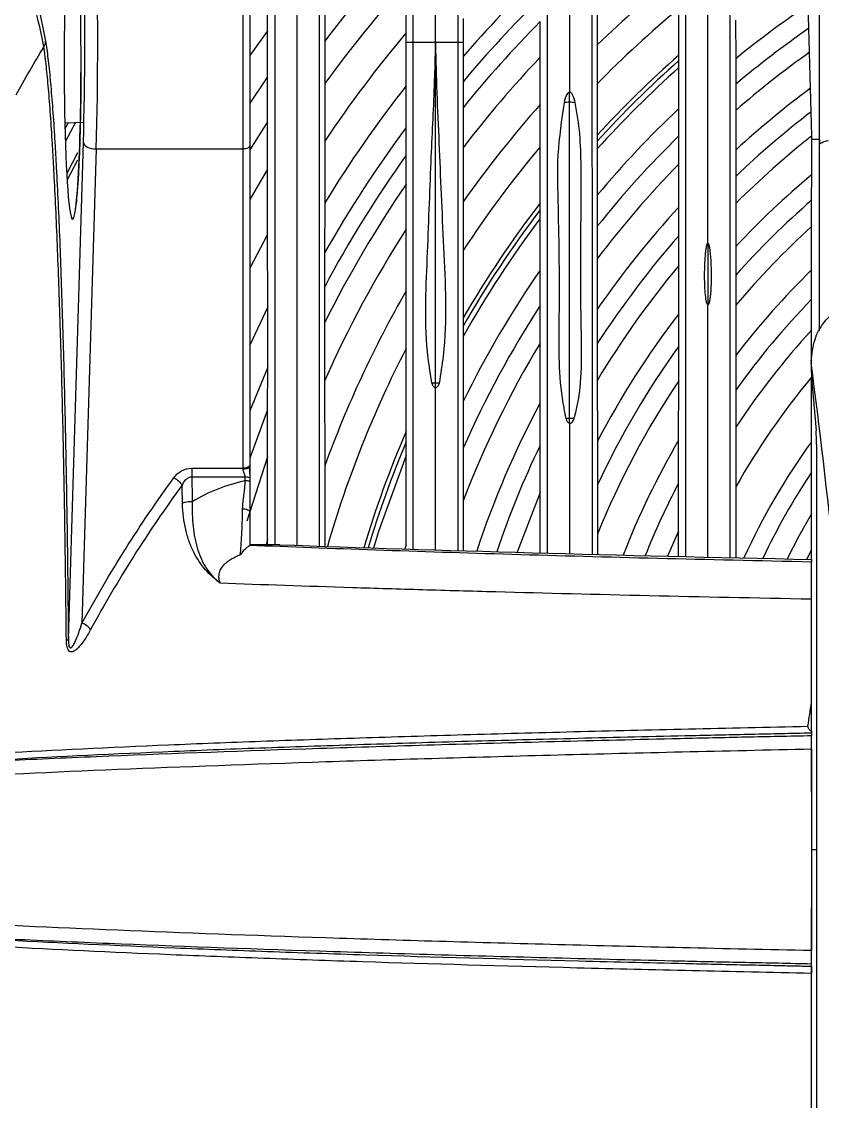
# Model space of a CAD drawing. Extents: x 9.3 to 87.2, y 1.1 to 68.8.
# Drawn here: x 77.683 to 79.536, y 26.507 to 29.003 of the extents above; entities that cross this region are included whole.
import ezdxf

# ---------------------------------------------------------------- set-up
doc = ezdxf.new("R2010")
doc.units = 0
doc.header["$MEASUREMENT"] = 0
doc.layers.add('OBJECT', color=7, linetype='CONTINUOUS')

msp = doc.modelspace()

# ---------------------------------------------------------------- linework, layer by layer
at = {"layer": 'OBJECT'}
for p, q in [((78.1959, 28.7088), (78.1959, 29.4588)), ((78.2109, 29.4438), (78.2109, 28.7163)), ((79.5292, 28.7233), (79.5292, 29.2182)), ((78.2523, 28.9822), (78.2523, 29.0838)), ((78.573, 28.9776), (78.573, 29.0937)), ((78.3844, 29.052), (78.3844, 28.9581)), ((79.0151, 29.0514), (79.0151, 28.9495)), ((79.2035, 28.9256), (79.2036, 29.0334)), ((79.5045, 28.9878), (79.5029, 29.0419)), ((78.7044, 29.0105), (78.7044, 28.9558)), ((79.3351, 29.0067), (79.3352, 28.9176)), ((78.2523, 28.9822), (78.2109, 28.9247)), ((78.2522, 28.8756), (78.2523, 28.9822)), ((78.8828, 28.9209), (78.8827, 29.0033)), ((79.5061, 28.9324), (79.5045, 28.9878)), ((78.3844, 28.9581), (78.3845, 28.8598)), ((78.573, 28.9558), (78.573, 28.9776)), ((78.573, 28.9558), (78.5889, 28.9558)), ((78.573, 28.8549), (78.573, 28.9558)), ((78.5889, 28.9558), (78.6409, 28.9558)), ((78.6409, 28.9558), (78.6929, 28.9558)), ((78.6409, 28.9556), (78.6409, 28.9556)), ((78.6409, 28.1678), (78.6409, 28.9556)), ((78.6929, 28.9558), (78.7044, 28.9558)), ((78.7044, 28.9558), (78.7044, 28.9223)), ((79.0151, 28.9495), (79.015, 28.8597)), ((79.5083, 28.8496), (79.5061, 28.9324)), ((78.7044, 28.9223), (78.7045, 28.8641)), ((78.8828, 28.8114), (78.8828, 28.9209)), ((79.2035, 28.9131), (79.2035, 28.9256)), ((79.2035, 28.897), (79.2035, 28.9131)), ((79.3352, 28.9176), (79.3352, 28.8585)), ((79.2035, 28.8022), (79.2035, 28.897)), ((78.2522, 28.8756), (78.2109, 28.8146)), ((78.2523, 28.7719), (78.2522, 28.8756)), ((78.3845, 28.8598), (78.3845, 28.7272)), ((78.7045, 28.8641), (78.7045, 28.8043)), ((79.015, 28.8597), (79.015, 28.7406)), ((79.3352, 28.8585), (79.3352, 28.7977)), ((78.5729, 28.7584), (78.573, 28.8549)), ((78.9509, 28.8168), (78.9509, 28.8407)), ((79.5097, 28.7949), (79.5083, 28.8496)), ((78.8829, 28.714), (78.8828, 28.8114)), ((78.9509, 28.086), (78.9509, 28.8168)), ((78.7045, 28.8043), (78.7045, 28.7117)), ((79.2035, 28.7389), (79.2035, 28.8022)), ((79.3352, 28.7977), (79.3353, 28.7063)), ((79.5111, 28.7392), (79.5097, 28.7949)), ((77.7833, 28.7695), (77.8258, 28.7706)), ((77.7837, 28.7558), (77.7914, 28.7697)), ((77.8083, 28.7701), (77.7845, 28.7267)), ((78.2523, 28.7719), (78.2109, 28.707)), ((78.2523, 28.662), (78.2523, 28.7719)), ((78.5729, 28.6943), (78.5729, 28.7584)), ((79.015, 28.7406), (79.015, 28.7266)), ((79.2035, 28.6736), (79.2035, 28.7389)), ((79.5113, 28.7316), (79.5111, 28.7392)), ((77.7914, 27.576), (77.8261, 28.7238)), ((77.8561, 28.7088), (77.8229, 27.6129)), ((77.8561, 28.7088), (78.1959, 28.7088)), ((78.1959, 27.9708), (78.1959, 28.7088)), ((78.2109, 28.7163), (78.2109, 27.9783)), ((78.3845, 28.7272), (78.3844, 28.584)), ((78.7045, 28.7117), (78.7045, 28.5869)), ((78.8829, 28.5835), (78.8829, 28.714)), ((79.015, 28.7088), (79.0149, 28.6022)), ((79.015, 28.7266), (79.015, 28.7088)), ((79.511, 28.6495), (79.5113, 28.7316)), ((79.5113, 28.7316), (79.5288, 28.7316)), ((77.8128, 28.6997), (77.7876, 28.6519)), ((77.8122, 28.6833), (77.7884, 28.6377)), ((78.5729, 28.6278), (78.5729, 28.6943)), ((79.3353, 28.7063), (79.3353, 28.6454)), ((78.2523, 28.662), (78.2109, 28.5923)), ((78.2524, 28.5113), (78.2523, 28.662)), ((79.2035, 28.5745), (79.2035, 28.6736)), ((79.3353, 28.6454), (79.3353, 28.5829)), ((79.5109, 28.5905), (79.511, 28.6495)), ((78.5729, 28.5238), (78.5729, 28.6278)), ((78.3844, 28.584), (78.3843, 28.4687)), ((78.7045, 28.5869), (78.7046, 28.4739)), ((78.8829, 28.5681), (78.8829, 28.5835)), ((79.0149, 28.6022), (79.015, 28.5302)), ((79.3353, 28.5829), (79.3353, 28.4833)), ((79.5108, 28.5294), (79.5109, 28.5905)), ((78.883, 28.5483), (78.8829, 28.5681)), ((79.2035, 28.508), (79.2035, 28.5745)), ((78.883, 28.429), (78.883, 28.5483)), ((78.2524, 28.5113), (78.2109, 28.4336)), ((78.2525, 28.3441), (78.2524, 28.5113)), ((78.5728, 28.3809), (78.5729, 28.5238)), ((79.015, 28.5302), (79.015, 28.4549)), ((79.2035, 28.4391), (79.2035, 28.508)), ((79.5107, 28.4291), (79.5108, 28.5294)), ((79.2709, 28.4909), (79.2709, 28.3489)), ((79.3353, 28.4833), (79.3353, 28.417)), ((78.3843, 28.4687), (78.3843, 28.3903)), ((78.7046, 28.4739), (78.7046, 28.3181)), ((79.015, 28.4549), (79.015, 28.3387)), ((79.2034, 28.3279), (79.2035, 28.4391)), ((78.883, 28.3471), (78.883, 28.429)), ((79.3353, 28.417), (79.3353, 28.3477)), ((79.5107, 28.3613), (79.5107, 28.4291)), ((78.3843, 28.3903), (78.3843, 28.3074)), ((78.5728, 28.2477), (78.5728, 28.3809)), ((79.5106, 28.2902), (79.5107, 28.3613)), ((78.2525, 28.3441), (78.2109, 28.2551)), ((78.2525, 28.2043), (78.2525, 28.3441)), ((78.8829, 28.2601), (78.883, 28.3471)), ((79.015, 28.3387), (79.0151, 28.2589)), ((79.3353, 28.3477), (79.3354, 28.2318)), ((78.3843, 28.3074), (78.3843, 28.1733)), ((78.7046, 28.3181), (78.7046, 28.2993)), ((79.2034, 28.2527), (79.2034, 28.3279)), ((78.7046, 28.2993), (78.7047, 28.2751)), ((79.5106, 28.2162), (79.5106, 28.2902)), ((78.7047, 28.2751), (78.7048, 28.1251)), ((78.8828, 28.1219), (78.8829, 28.2601)), ((79.0151, 28.2589), (79.0151, 28.1745)), ((78.5726, 28.0557), (78.5728, 28.2477)), ((79.2033, 28.1728), (79.2034, 28.2527)), ((79.3354, 28.2318), (79.3355, 28.1516)), ((79.5099, 28.2182), (79.5099, 28.2142)), ((78.2525, 28.2043), (78.2109, 28.1032)), ((78.2524, 28.1055), (78.2525, 28.2043)), ((78.3843, 28.1733), (78.3845, 27.976)), ((78.6409, 28.1565), (78.6409, 28.1678)), ((79.0151, 28.1745), (79.0153, 28.033)), ((79.2032, 28.0353), (79.2033, 28.1728)), ((79.5105, 28.0322), (79.5106, 28.1811)), ((79.5107, 28.1801), (79.5211, 28.0577)), ((79.3355, 28.1516), (79.3356, 28.0656)), ((78.7048, 28.1251), (78.7049, 28.017)), ((78.8827, 28.0235), (78.8828, 28.1219)), ((78.2524, 28.1055), (78.2109, 27.9938)), ((78.2523, 27.9968), (78.2524, 28.1055)), ((78.9509, 28.0744), (78.9509, 28.086)), ((79.3356, 28.0656), (79.3358, 27.9281)), ((78.5726, 28.0316), (78.5726, 28.0557)), ((79.0153, 28.033), (79.0154, 27.9322)), ((79.2031, 27.9365), (79.2032, 28.0353)), ((78.5725, 28.0002), (78.5726, 28.0316)), ((78.7049, 28.017), (78.705, 27.8954)), ((78.8827, 27.915), (78.8827, 28.0235)), ((79.5105, 27.9616), (79.5105, 28.0322)), ((79.5222, 28.0262), (79.5222, 26.1531)), ((78.2523, 27.9968), (78.2045, 27.8481)), ((78.2523, 27.8068), (78.2523, 27.9968)), ((78.5725, 27.7935), (78.5725, 28.0002)), ((78.0768, 27.9708), (78.1959, 27.9708)), ((78.1959, 27.9686), (78.1959, 27.9708)), ((78.2109, 27.9783), (78.2109, 27.9748)), ((78.2109, 27.9748), (78.2109, 27.9748)), ((78.2109, 27.9588), (78.2109, 27.9588)), ((78.3845, 27.976), (78.3844, 27.7904)), ((79.5106, 27.8655), (79.5105, 27.9616)), ((78.2006, 27.9502), (78.0768, 27.9502)), ((79.2031, 27.8255), (79.2031, 27.9365)), ((78.8827, 27.915), (78.8293, 27.7764)), ((78.8826, 27.7752), (78.8827, 27.915)), ((79.0154, 27.9322), (79.0154, 27.8181)), ((79.3358, 27.9281), (79.3358, 27.7639)), ((78.705, 27.8954), (78.705, 27.78)), ((79.5107, 27.7822), (79.5106, 27.8655)), ((79.0154, 27.8181), (79.0154, 27.7717)), ((79.2031, 27.8255), (79.1778, 27.7674)), ((79.2031, 27.7669), (79.2031, 27.8255)), ((78.2806, 27.7938), (78.2109, 27.7938)), ((78.2523, 27.8068), (78.2487, 27.7938)), ((78.2523, 27.7938), (78.2523, 27.8068)), ((78.5725, 27.7935), (78.5696, 27.7841)), ((79.5107, 27.7822), (79.4992, 27.7602)), ((79.5107, 27.76), (79.5107, 27.7822)), ((79.5109, 27.76), (79.5109, 27.7539)), ((79.5108, 27.6622), (79.5107, 27.7569)), ((79.5108, 27.5505), (79.5108, 27.6622)), ((79.5109, 27.4622), (79.5108, 27.5505)), ((79.5109, 27.3629), (79.5109, 27.4293)), ((79.5109, 27.3584), (79.5109, 27.3521)), ((79.511, 27.0888), (79.5109, 27.3546)), ((79.5109, 27.3218), (79.5109, 26.8557)), ((79.5109, 26.823), (79.511, 27.0888)), ((79.5222, 27.0888), (79.511, 27.0888)), ((79.5108, 26.627), (79.5109, 26.823)), ((79.5109, 26.8196), (79.5109, 26.8254)), ((79.5108, 26.5154), (79.5108, 26.627)), ((79.5107, 26.4201), (79.5108, 26.5154))]:
    msp.add_line(p, q, dxfattribs=at)
at = {"layer": 'OBJECT', "flags": 128}
for points in [[(77.7347, 28.9452), (77.7347, 28.9453), (77.7347, 28.9453)], [(77.7347, 28.9452), (77.7347, 28.9452), (77.7347, 28.9452)], [(77.8261, 28.7238), (77.8269, 28.7209), (77.8288, 28.7182), (77.8316, 28.7156), (77.8354, 28.7134), (77.8398, 28.7115), (77.8449, 28.7101), (77.8504, 28.7092), (77.8561, 28.7088)], [(78.2109, 28.7163), (78.2106, 28.7148), (78.2097, 28.7134), (78.2084, 28.7121), (78.2065, 28.711), (78.2042, 28.71), (78.2016, 28.7093), (78.1988, 28.7089), (78.1959, 28.7088)], [(79.529, 28.2883), (79.529, 28.3732), (79.5289, 28.5567), (79.5288, 28.7316), (79.5288, 28.7316), (79.5288, 28.7316)], [(78.5725, 28.0002), (78.5091, 27.8245), (78.4973, 27.7864)], [(78.2109, 27.9783), (78.2106, 27.9768), (78.2097, 27.9754), (78.2084, 27.9741), (78.2065, 27.973), (78.2042, 27.9721), (78.2016, 27.9714), (78.1988, 27.9709), (78.1959, 27.9708)], [(78.2109, 27.9748), (78.2106, 27.9736), (78.2097, 27.9724), (78.2084, 27.9713), (78.2065, 27.9704), (78.2042, 27.9696), (78.2016, 27.9691), (78.1988, 27.9687), (78.1959, 27.9686)], [(78.1946, 27.8772), (78.1977, 27.8771), (78.2007, 27.8768), (78.2035, 27.876), (78.206, 27.875), (78.2081, 27.8738), (78.2096, 27.8723), (78.2106, 27.8707), (78.2109, 27.869)], [(79.5106, 27.8655), (79.4814, 27.814), (79.4543, 27.7614), (79.4541, 27.7612)]]:
    msp.add_lwpolyline(points, dxfattribs=at)
at = {"layer": 'OBJECT'}
for centre, radius, start, end in [((80.8209, 27.0888), 3.071, 137.054, 142.5029), ((80.8209, 27.0888), 2.8002, 133.8029, 139.0975), ((80.8209, 27.0888), 2.5929, 128.5894, 134.142), ((80.8209, 27.0888), 3.0121, 138.2699, 143.9862), ((80.8209, 27.0888), 2.7624, 134.5581, 140.0088), ((80.8209, 27.0888), 2.5293, 129.7497, 135.5602), ((80.8209, 27.0888), 2.3562, 124.0112, 129.0902), ((80.8209, 27.0888), 2.7243, 135.3516, 140.9727), ((80.8209, 27.0888), 2.3106, 124.7298, 130.0138), ((80.8209, 27.0888), 2.9361, 139.9598, 146.0804), ((80.8209, 27.0888), 2.2645, 125.4951, 131.0012), ((80.8209, 27.0888), 2.667, 136.6109, 142.5172), ((80.8209, 27.0888), 2.4474, 131.3639, 137.5518), ((80.8209, 27.0888), 2.438, 131.5588, 137.7938), ((80.8209, 27.0888), 2.4261, 131.8102, 138.1068), ((80.8209, 27.0888), 2.8588, 141.8442, 148.4632), ((80.8209, 27.0888), 2.1962, 126.7019, 132.5665), ((80.8209, 27.0888), 2.5929, 138.3683, 144.7054), ((78.9508, 28.7347), 0.0821, 89.9705, 98.2625), ((78.9509, 28.7348), 0.082, 81.4162, 90.0342), ((80.8209, 27.0888), 2.3562, 133.3483, 140.0368), ((80.8209, 27.0888), 2.1518, 127.5419, 133.663), ((80.8209, 27.0888), 2.8002, 143.3969, 150.4752), ((80.8209, 27.0888), 2.3106, 134.4251, 141.4054), ((80.8209, 27.0888), 2.107, 128.4353, 134.8359), ((80.8209, 27.0888), 2.5293, 140.0158, 146.796), ((80.8209, 27.0888), 2.7624, 144.4657, 151.8904), ((80.8209, 27.0888), 2.2645, 135.5817, 142.8929), ((80.8209, 27.0888), 2.0376, 130.0045, 136.8109), ((80.8209, 27.0888), 2.7243, 145.6039, 153.4293), ((80.8209, 27.0888), 2.4474, 142.3568, 149.847), ((80.8209, 27.0888), 1.9928, 131.0982, 138.1996), ((80.8209, 27.0888), 2.438, 142.6438, 150.2287), ((80.8209, 27.0888), 2.1962, 137.4289, 145.3119), ((80.8209, 27.0888), 2.4261, 143.0155, 150.7261), ((80.8209, 27.0888), 2.667, 147.4473, 156.0061), ((80.8209, 27.0888), 2.1518, 138.7342, 147.0585), ((80.8209, 27.0888), 1.9472, 132.2819, 139.7212), ((80.8209, 27.0888), 2.107, 140.1425, 148.984), ((80.8209, 27.0888), 2.3562, 145.3325, 153.9067), ((80.8209, 27.0888), 1.8743, 134.3474, 142.4237), ((80.8209, 27.0888), 2.5929, 150.1103, 159.9911), ((80.8209, 27.0888), 1.8264, 135.8368, 144.4156), ((80.8209, 27.0888), 2.3106, 147.003, 156.3137), ((80.8209, 27.0888), 2.0376, 142.5449, 152.3937), ((80.8209, 27.0888), 1.7777, 137.4815, 146.6677), ((80.8209, 27.0888), 2.2645, 148.8498, 159.1333), ((80.8209, 27.0888), 2.5293, 152.7276, 163.9058), ((80.8209, 27.0888), 1.9928, 144.261, 154.961), ((78.6409, 28.0552), 0.1125, 89.9913, 94.19), ((78.6409, 28.0552), 0.1125, 85.8099, 90.0088), ((80.8209, 27.0888), 1.9472, 146.1723, 158.0034), ((80.8209, 27.0888), 1.7059, 140.1856, 150.5266), ((80.8209, 27.0888), 2.1962, 151.9384, 161.6802), ((78.9509, 27.964), 0.1221, 89.992, 93.8377), ((78.9509, 27.9644), 0.1216, 85.4428, 90.0136), ((80.8209, 27.0888), 2.4474, 156.7288, 163.4208), ((80.8209, 27.0888), 1.8743, 149.6671, 158.6894), ((79.1349, 28.0276), 0.3873, 359.79, 4.4489), ((80.8209, 27.0888), 2.438, 157.2486, 163.3628), ((80.8209, 27.0888), 2.1518, 154.2537, 161.3254), ((80.8209, 27.0888), 1.6146, 144.248, 155.3047), ((80.8209, 27.0888), 1.5744, 146.3313, 154.6691), ((78.201, 27.905), 0.0369, 74.4234, 90.6608), ((78.201, 27.9136), 0.0367, 74.3368, 90.6537), ((80.8209, 27.0888), 1.8264, 152.3449, 158.1451), ((77.8064, 27.5699), 0.0461, 37.4386, 69.0192), ((77.7862, 27.5804), 0.0068, 274.5011, 319.2291)]:
    msp.add_arc(centre, radius, start, end, dxfattribs=at)
for centre, major_axis, ratio, start_param, end_param in [((77.8347, 28.9588), (0, 0.5), 0.049263, 4.18879, 6.283185), ((77.8048, 28.9588), (0, 0.47), 0.052408, 4.18879, 6.195505), ((77.8012, 28.9188), (0, 0.3725), 0.052408, 0.354002, 2.843171), ((77.8012, 28.9188), (0, 0.3725), 0.052408, 4.712389, 5.51324), ((77.8012, 28.9188), (0, 0.3725), 0.052408, 4.653537, 4.712389), ((77.8012, 28.9188), (0, 0.3725), 0.052408, 2.843171, 4.653537), ((78.8413, 20.4846), (0, 10.0108), 0.105104, 5.524599, 5.594554), ((79.5109, 28.2147), (-0.0001, 0.0366), 0.028557, 1.585401, 2.805474), ((82.5729, 27.9402), (6, 0), 0.034921, 3.915211, 4.176817)]:
    msp.add_ellipse(centre, major_axis=major_axis, ratio=ratio, start_param=start_param, end_param=end_param, dxfattribs=at)
for points, knots in [([(78.7388, 30.3902), (78.563, 30.2972), (78.3936, 30.194), (78.1489, 30.0236), (78.0692, 29.9644), (77.9135, 29.8413), (77.8376, 29.7774), (77.7266, 29.678), (77.69, 29.6443), (77.6181, 29.5759), (77.5827, 29.5412), (77.4783, 29.4357), (77.411, 29.3633), (77.2157, 29.1405), (77.0946, 28.9841), (76.9827, 28.8198)], [0, 0, 0, 0, 0.25, 0.25, 0.375, 0.375, 0.5, 0.5, 0.5625, 0.5625, 0.625, 0.625, 0.75, 0.75, 1, 1, 1, 1]), ([(76.992, 28.8199), (77.1029, 28.9835), (77.2232, 29.1396), (77.418, 29.3628), (77.4851, 29.4352), (77.6235, 29.5755), (77.6949, 29.6435), (77.8417, 29.7752), (77.9173, 29.8389), (78.0719, 29.9614), (78.1509, 30.0202), (78.3126, 30.133), (78.3952, 30.1869), (78.5217, 30.2641), (78.5642, 30.2892), (78.6286, 30.3258), (78.6502, 30.3378), (78.6934, 30.3616), (78.7152, 30.3733), (78.737, 30.3848)], [0, 0, 0, 0, 0.25, 0.25, 0.375, 0.375, 0.5, 0.5, 0.625, 0.625, 0.75, 0.75, 0.875, 0.875, 0.9375, 0.9375, 0.96875, 0.96875, 1, 1, 1, 1]), ([(78.7369, 30.3781), (78.6502, 30.3323), (78.5649, 30.2837), (78.3976, 30.1814), (78.2339, 30.0743), (78.0773, 29.9574), (77.9624, 29.8661), (77.9246, 29.8351), (77.8499, 29.7718), (77.8129, 29.7395), (77.6309, 29.5756), (77.494, 29.436), (77.3016, 29.2142), (77.2396, 29.138), (77.1206, 28.9823), (77.0635, 28.9026), (77.0089, 28.8212)], [0, 0, 0, 0, 0.125, 0.125, 0.25, 0.375, 0.375, 0.4375, 0.4375, 0.5, 0.5, 0.75, 0.75, 0.875, 0.875, 1, 1, 1, 1]), ([(77.0155, 28.8215), (77.0698, 28.9028), (77.1267, 28.9824), (77.245, 29.1376), (77.3065, 29.2133), (77.4341, 29.3608), (77.5003, 29.4327), (77.637, 29.5722), (77.7073, 29.6397), (77.8521, 29.7703), (77.9265, 29.8334), (78.0794, 29.9551), (78.1577, 30.0135), (78.3176, 30.1253), (78.3992, 30.1788), (78.5659, 30.2807), (78.6509, 30.3291), (78.7373, 30.3749)], [0, 0, 0, 0, 0.125, 0.125, 0.25, 0.25, 0.375, 0.375, 0.5, 0.5, 0.625, 0.625, 0.75, 0.75, 0.875, 0.875, 1, 1, 1, 1]), ([(78.7474, 30.3644), (78.662, 30.3193), (78.5779, 30.2717), (78.4128, 30.1712), (78.332, 30.1186), (78.1738, 30.0084), (78.0963, 29.9508), (77.9448, 29.8309), (77.8711, 29.7687), (77.7276, 29.64), (77.6578, 29.5735), (77.5223, 29.436), (77.4566, 29.3651), (77.3299, 29.2198), (77.2688, 29.1452), (77.1512, 28.9923), (77.0947, 28.9138), (77.0406, 28.8338)], [0, 0, 0, 0, 0.125, 0.125, 0.25, 0.25, 0.375, 0.375, 0.5, 0.5, 0.625, 0.625, 0.75, 0.75, 0.875, 0.875, 1, 1, 1, 1]), ([(77.0893, 28.8395), (77.1409, 28.9179), (77.1949, 28.9946), (77.3073, 29.1444), (77.3657, 29.2174), (77.4871, 29.3599), (77.5501, 29.4294), (77.6804, 29.5645), (77.7475, 29.6298), (77.8855, 29.7563), (77.9565, 29.8173), (78.1022, 29.9351), (78.1771, 29.9919), (78.4062, 30.1546), (78.5652, 30.2534), (78.7305, 30.3423)], [0, 0, 0, 0, 0.125, 0.125, 0.25, 0.25, 0.375, 0.375, 0.5, 0.5, 0.625, 0.625, 0.75, 0.75, 1, 1, 1, 1]), ([(79.2191, 30.1049), (79.2191, 30.0371), (79.2191, 29.8986), (79.2191, 29.6804), (79.2191, 29.4595), (79.2191, 29.24), (79.2191, 29.0118), (79.2191, 28.7823), (79.2191, 28.5411), (79.2191, 28.2943), (79.2191, 28.0382), (79.2191, 27.8545), (79.2191, 27.7665)], [0, 0, 0, 0, 0.109442, 0.223712, 0.329874, 0.428294, 0.525911, 0.629748, 0.71751, 0.810757, 0.909396, 1, 1, 1, 1]), ([(79.3226, 27.7642), (79.3226, 27.8397), (79.3226, 28.0077), (79.3226, 28.2475), (79.3226, 28.4874), (79.3226, 28.7058), (79.3226, 28.9021), (79.3226, 29.0936), (79.3226, 29.2901), (79.3226, 29.4963), (79.3226, 29.7051), (79.3226, 29.9167), (79.3226, 30.0528), (79.3226, 30.122)], [0, 0, 0, 0, 0.076748, 0.170724, 0.25993, 0.344183, 0.423507, 0.498162, 0.588795, 0.681648, 0.782045, 0.889239, 1, 1, 1, 1]), ([(78.6409, 28.9558), (78.6409, 29.0296), (78.6409, 29.1771), (78.6409, 29.4278), (78.6409, 29.5944), (78.6409, 29.6961)], [0, 0, 0, 0, 0.280082, 0.560024, 1, 1, 1, 1]), ([(78.6929, 28.9558), (78.6929, 29.0297), (78.6929, 29.1774), (78.6929, 29.4284), (78.6929, 29.5951), (78.6929, 29.697)], [0, 0, 0, 0, 0.2800818, 0.5600234, 1, 1, 1, 1]), ([(78.8988, 29.6955), (78.8988, 29.6061), (78.8988, 29.4302), (78.8988, 29.1493), (78.8988, 28.87), (78.8988, 28.5968), (78.8988, 28.326), (78.8989, 28.0563), (78.8989, 27.8674), (78.8989, 27.7748)], [0, 0, 0, 0, 0.169042, 0.332288, 0.484209, 0.621568, 0.750608, 0.877793, 1, 1, 1, 1]), ([(78.9509, 29.6954), (78.9509, 29.6188), (78.9509, 29.4677), (78.9509, 29.2426), (78.9509, 29.0347), (78.9509, 28.904), (78.9509, 28.8407)], [0, 0, 0, 0, 0.2943602, 0.581245, 0.7968207, 1, 1, 1, 1]), ([(79.0027, 29.6955), (79.0027, 29.6061), (79.0027, 29.4302), (79.0027, 29.1493), (79.0027, 28.87), (79.0028, 28.5968), (79.0028, 28.326), (79.0028, 28.0554), (79.0028, 27.8656), (79.0028, 27.772)], [0, 0, 0, 0, 0.168834, 0.331878, 0.483612, 0.620802, 0.749682, 0.87671, 1, 1, 1, 1]), ([(78.5889, 28.9558), (78.5889, 29.0297), (78.5889, 29.1774), (78.5889, 29.4193), (78.5889, 29.5776), (78.5889, 29.671)], [0, 0, 0, 0, 0.290799, 0.581453, 1, 1, 1, 1]), ([(78.3209, 27.7925), (78.3209, 27.8551), (78.3209, 28.0093), (78.3209, 28.2351), (78.3209, 28.4716), (78.3209, 28.695), (78.3209, 28.8975), (78.3209, 29.0792), (78.3209, 29.2401), (78.3209, 29.3376), (78.3209, 29.3848)], [0, 0, 0, 0, 0.101969, 0.251093, 0.392267, 0.523634, 0.663708, 0.786577, 0.896589, 1, 1, 1, 1]), ([(78.3726, 27.7908), (78.3726, 27.8542), (78.3726, 28.0092), (78.3726, 28.2358), (78.3726, 28.4723), (78.3726, 28.6958), (78.3726, 28.8983), (78.3726, 29.08), (78.3726, 29.241), (78.3726, 29.3384), (78.3726, 29.3857)], [0, 0, 0, 0, 0.1030489, 0.2520267, 0.3930491, 0.5242615, 0.6641458, 0.7868348, 0.8966999, 1, 1, 1, 1]), ([(78.2691, 29.3557), (78.2691, 29.3174), (78.2691, 29.2279), (78.2691, 29.0735), (78.2691, 28.8874), (78.2691, 28.6658), (78.2691, 28.4261), (78.2691, 28.1793), (78.2691, 27.9742), (78.2691, 27.8403), (78.2691, 27.7938)], [0, 0, 0, 0, 0.085508, 0.200328, 0.328998, 0.475948, 0.639499, 0.777833, 0.922891, 1, 1, 1, 1]), ([(77.7347, 28.9453), (77.7283, 28.977), (77.7219, 29.0059), (77.709, 29.0594), (77.7026, 29.0839), (77.6961, 29.1067)], [0, 0, 0, 0, 0.5, 0.5, 1, 1, 1, 1]), ([(77.7008, 29.1209), (77.7071, 29.0979), (77.7135, 29.0731), (77.7261, 29.0191), (77.7324, 28.9899), (77.7386, 28.9578)], [0, 0, 0, 0, 0.5, 0.5, 1, 1, 1, 1]), ([(79.2709, 28.4909), (79.2709, 28.6019), (79.2709, 28.7932), (79.2709, 28.9664), (79.2709, 29.039)], [0, 0, 0, 0, 0.580628, 1, 1, 1, 1]), ([(77.7386, 28.9578), (77.7405, 28.9464), (77.7424, 28.9332), (77.7451, 28.9105), (77.746, 28.9025), (77.7478, 28.8857), (77.7486, 28.8769), (77.7512, 28.8494), (77.7528, 28.8294), (77.7561, 28.787), (77.7576, 28.7645), (77.7599, 28.7287), (77.7606, 28.7165), (77.7621, 28.6913), (77.7628, 28.6784), (77.7649, 28.6389), (77.7663, 28.6116), (77.7702, 28.5273), (77.7725, 28.4678), (77.7757, 28.3745), (77.7768, 28.3428), (77.7788, 28.278), (77.7797, 28.2449), (77.7824, 28.1445), (77.7839, 28.0762), (77.7867, 27.9372), (77.7878, 27.8666), (77.7894, 27.7589), (77.7898, 27.7227), (77.7907, 27.6497), (77.791, 27.613), (77.7914, 27.576)], [0, 0, 0, 0, 0.0625, 0.0625, 0.09375, 0.09375, 0.125, 0.125, 0.1875, 0.1875, 0.25, 0.25, 0.28125, 0.28125, 0.3125, 0.3125, 0.375, 0.375, 0.5, 0.5, 0.5625, 0.5625, 0.625, 0.625, 0.75, 0.75, 0.875, 0.875, 0.9375, 0.9375, 1, 1, 1, 1]), ([(77.7868, 27.5737), (77.7864, 27.6103), (77.786, 27.6468), (77.7852, 27.719), (77.7847, 27.7549), (77.7831, 27.8616), (77.7819, 27.9317), (77.779, 28.0694), (77.7774, 28.1371), (77.7747, 28.2365), (77.7737, 28.2694), (77.7717, 28.3336), (77.7706, 28.3651), (77.7673, 28.4575), (77.7649, 28.5166), (77.7611, 28.6002), (77.7598, 28.6272), (77.7577, 28.6665), (77.757, 28.6793), (77.7555, 28.7043), (77.7548, 28.7165), (77.7526, 28.752), (77.7511, 28.7745), (77.748, 28.8167), (77.7465, 28.8366), (77.7432, 28.8732), (77.7416, 28.8901), (77.739, 28.9128), (77.7381, 28.9199), (77.7368, 28.9299), (77.7362, 28.9347), (77.7354, 28.9401), (77.7351, 28.9423), (77.7349, 28.9437), (77.7348, 28.9445), (77.7346, 28.9452)], [0, 0, 0, 0, 0.0625, 0.0625, 0.125, 0.125, 0.25, 0.25, 0.375, 0.375, 0.4375, 0.4375, 0.5, 0.5, 0.625, 0.625, 0.6875, 0.6875, 0.71875, 0.71875, 0.75, 0.75, 0.8125, 0.8125, 0.875, 0.875, 0.9375, 0.9375, 0.96875, 0.96875, 0.984375, 0.992188, 0.996094, 0.996094, 1, 1, 1, 1]), ([(78.5889, 27.7837), (78.5889, 27.8526), (78.5889, 28.0141), (78.5889, 28.2522), (78.5889, 28.5023), (78.5889, 28.7387), (78.5889, 28.8838), (78.5889, 28.9558)], [0, 0, 0, 0, 0.158774, 0.372659, 0.587292, 0.795201, 1, 1, 1, 1]), ([(78.6326, 28.1675), (78.6294, 28.1868), (78.6135, 28.2827), (78.6225, 28.4576), (78.6295, 28.6676), (78.6371, 28.8157), (78.6398, 28.8987), (78.6405, 28.9288), (78.6408, 28.943), (78.6409, 28.9501), (78.6409, 28.9534), (78.6409, 28.9547), (78.6409, 28.9552), (78.6409, 28.9554), (78.6409, 28.9556), (78.6409, 28.9556)], [0, 0, 0, 0, 0.070565, 0.350846, 0.630744, 0.861215, 0.935041, 0.968568, 0.985332, 0.993714, 0.997905, 0.998952, 0.999476, 0.999738, 1, 1, 1, 1]), ([(78.6409, 28.9556), (78.6409, 28.9556), (78.6409, 28.9557), (78.6409, 28.9557), (78.6409, 28.9558)], [0, 0, 0, 0, 0.559654, 1, 1, 1, 1]), ([(78.6409, 28.9556), (78.6409, 28.9556), (78.6409, 28.9554), (78.6409, 28.9552), (78.6409, 28.9547), (78.6409, 28.9531), (78.6415, 28.8781), (78.649, 28.7246), (78.6585, 28.4835), (78.6692, 28.2929), (78.6525, 28.1885), (78.6491, 28.1675)], [0, 0, 0, 0, 0.000149, 0.000446, 0.00104, 0.002229, 0.006986, 0.312547, 0.618174, 0.923157, 1, 1, 1, 1]), ([(78.6929, 27.7804), (78.6929, 27.8503), (78.6929, 28.013), (78.6929, 28.2522), (78.6929, 28.5023), (78.6929, 28.7387), (78.6929, 28.8838), (78.6929, 28.9558)], [0, 0, 0, 0, 0.160972, 0.374299, 0.588371, 0.795736, 1, 1, 1, 1]), ([(77.8206, 28.8974), (77.8206, 28.8927), (77.8206, 28.8657), (77.82, 28.8167), (77.8188, 28.7537), (77.8169, 28.6964), (77.8146, 28.647), (77.8119, 28.6086), (77.8095, 28.5835), (77.8074, 28.5704), (77.8071, 28.5695), (77.807, 28.5692)], [0, 0, 0, 0, 0.028807, 0.168341, 0.307915, 0.44723, 0.585996, 0.723574, 0.84465, 0.945758, 1, 1, 1, 1]), ([(78.939, 28.816), (78.9407, 28.8233), (78.9424, 28.8313), (78.9477, 28.8388), (78.9489, 28.84), (78.9501, 28.8406), (78.9507, 28.8406), (78.9509, 28.8407)], [0, 0, 0, 0, 0.808261, 0.877493, 0.947201, 0.979061, 1, 1, 1, 1]), ([(78.9509, 28.8407), (78.9512, 28.8407), (78.9519, 28.8406), (78.953, 28.8401), (78.9552, 28.8383), (78.9596, 28.8302), (78.9616, 28.8222), (78.9632, 28.8159)], [0, 0, 0, 0, 0.027025, 0.059823, 0.116713, 0.300963, 1, 1, 1, 1]), ([(78.9427, 28.0858), (78.9397, 28.1015), (78.9248, 28.1799), (78.9285, 28.3469), (78.9266, 28.533), (78.9211, 28.6957), (78.9331, 28.7759), (78.939, 28.816)], [0, 0, 0, 0, 0.0631566, 0.3141764, 0.6559932, 0.8284295, 1, 1, 1, 1]), ([(78.9632, 28.8159), (78.9654, 28.8038), (78.9763, 28.7432), (78.9781, 28.5948), (78.9745, 28.4262), (78.9777, 28.2727), (78.9786, 28.18), (78.9701, 28.1171), (78.9609, 28.0866), (78.9606, 28.0857)], [0, 0, 0, 0, 0.052127, 0.260581, 0.628663, 0.75159, 0.874449, 0.996169, 1, 1, 1, 1]), ([(79.5288, 28.7316), (79.5288, 28.7314), (79.5289, 28.7309), (79.529, 28.7276), (79.5291, 28.7248), (79.5292, 28.7233)], [0, 0, 0, 0, 0.117833, 0.524511, 1, 1, 1, 1]), ([(79.5292, 28.7233), (79.5293, 28.7226), (79.5293, 28.7212), (79.5299, 28.7208), (79.5316, 28.7216), (79.5371, 28.725), (79.5443, 28.7278), (79.5495, 28.7287), (79.5499, 28.7287)], [0, 0, 0, 0, 0.074066, 0.150652, 0.24747, 0.61964, 0.973452, 1, 1, 1, 1]), ([(79.2709, 28.3489), (79.2708, 28.349), (79.2706, 28.349), (79.2702, 28.3492), (79.2694, 28.35), (79.2676, 28.354), (79.2646, 28.3713), (79.2633, 28.3979), (79.2633, 28.4278), (79.2641, 28.4488), (79.2651, 28.4628), (79.266, 28.4722), (79.2669, 28.4785), (79.2676, 28.4827), (79.2682, 28.4855), (79.2687, 28.4874), (79.2691, 28.4887), (79.2695, 28.4895), (79.2699, 28.4902), (79.2702, 28.4906), (79.2705, 28.4908), (79.2707, 28.4909), (79.2708, 28.4909), (79.2709, 28.4909)], [0, 0, 0, 0, 0.001791, 0.004142, 0.008453, 0.023139, 0.09304, 0.370848, 0.576813, 0.71516, 0.808074, 0.870488, 0.912447, 0.940688, 0.959739, 0.972628, 0.981392, 0.987398, 0.99156, 0.995982, 0.997755, 0.999226, 1, 1, 1, 1]), ([(79.2709, 28.4909), (79.271, 28.4909), (79.2711, 28.4909), (79.2714, 28.4907), (79.272, 28.4901), (79.2734, 28.487), (79.2759, 28.4739), (79.2778, 28.45), (79.2786, 28.421), (79.2783, 28.3972), (79.2775, 28.3812), (79.2766, 28.3704), (79.2757, 28.3632), (79.2749, 28.3584), (79.2742, 28.3551), (79.2736, 28.3529), (79.273, 28.3514), (79.2725, 28.3504), (79.2721, 28.3497), (79.2716, 28.3492), (79.2713, 28.349), (79.271, 28.349), (79.2709, 28.3489)], [0, 0, 0, 0, 0.001329, 0.003074, 0.006297, 0.017479, 0.071214, 0.284802, 0.518441, 0.675322, 0.780747, 0.851666, 0.899436, 0.931673, 0.953487, 0.968304, 0.978429, 0.98541, 0.992312, 0.99526, 0.998236, 1, 1, 1, 1]), ([(79.2709, 27.7654), (79.2709, 27.7897), (79.2709, 27.9064), (79.2709, 28.1033), (79.2709, 28.2683), (79.2709, 28.3489)], [0, 0, 0, 0, 0.118388, 0.568643, 1, 1, 1, 1]), ([(79.5099, 28.2182), (79.5117, 28.2353), (79.5149, 28.2669), (79.5355, 28.3059), (79.5626, 28.3323), (79.5897, 28.3443), (79.6068, 28.3453), (79.6123, 28.3456)], [0, 0, 0, 0, 0.284536, 0.52387, 0.715594, 0.908516, 1, 1, 1, 1]), ([(78.6409, 28.1565), (78.6405, 28.1566), (78.6396, 28.1566), (78.6381, 28.1575), (78.6355, 28.1602), (78.6339, 28.1638), (78.6329, 28.1667), (78.6326, 28.1675)], [0, 0, 0, 0, 0.0737706, 0.1689582, 0.3352579, 0.8334907, 1, 1, 1, 1]), ([(78.6491, 28.1675), (78.6487, 28.1661), (78.6477, 28.1633), (78.646, 28.1601), (78.6442, 28.158), (78.6428, 28.1569), (78.6416, 28.1565), (78.641, 28.1565), (78.6409, 28.1565)], [0, 0, 0, 0, 0.310389, 0.628913, 0.761248, 0.894698, 0.970341, 1, 1, 1, 1]), ([(78.6409, 27.7821), (78.6409, 27.8358), (78.6409, 27.9644), (78.6409, 28.0858), (78.6409, 28.1565)], [0, 0, 0, 0, 0.417244, 1, 1, 1, 1]), ([(78.9509, 28.0744), (78.9503, 28.0746), (78.949, 28.075), (78.9464, 28.0775), (78.9443, 28.0812), (78.9432, 28.0845), (78.9427, 28.0858)], [0, 0, 0, 0, 0.11024, 0.273219, 0.70661, 1, 1, 1, 1]), ([(78.9606, 28.0857), (78.9595, 28.0824), (78.9581, 28.0786), (78.9548, 28.0753), (78.9533, 28.0745), (78.9519, 28.0742), (78.9512, 28.0743), (78.9509, 28.0744)], [0, 0, 0, 0, 0.6484524, 0.7598636, 0.87221, 0.9465614, 1, 1, 1, 1]), ([(78.9509, 28.0744), (78.9509, 27.9906), (78.9509, 27.8925), (78.9509, 27.7886), (78.9509, 27.7734)], [0, 0, 0, 0, 0.853609, 1, 1, 1, 1]), ([(78.0355, 27.9488), (78.0401, 27.955), (78.0459, 27.9605), (78.0601, 27.9685), (78.0683, 27.9708), (78.0768, 27.9708)], [0, 0, 0, 0, 0.5, 0.5, 1, 1, 1, 1]), ([(78.2006, 27.9502), (78.2006, 27.9534), (78.1994, 27.9565), (78.1971, 27.9625), (78.1959, 27.9656), (78.1959, 27.9686)], [0, 0, 0, 0, 0.5, 0.5, 1, 1, 1, 1]), ([(77.8229, 27.6129), (77.8545, 27.6707), (77.8879, 27.7277), (77.9587, 27.8397), (77.9961, 27.8948), (78.0355, 27.9488)], [0, 0, 0, 0, 0.5, 0.5, 1, 1, 1, 1]), ([(78.0355, 27.9488), (78.0394, 27.9467), (78.0433, 27.9439), (78.05, 27.9378), (78.0527, 27.9346), (78.0545, 27.9315)], [0, 0, 0, 0, 0.5, 0.5, 1, 1, 1, 1]), ([(78.0768, 27.9502), (78.0742, 27.9503), (78.0716, 27.9497), (78.0669, 27.9475), (78.0648, 27.9459), (78.0593, 27.9406), (78.0565, 27.9361), (78.0545, 27.9315)], [0, 0, 0, 0, 0.25, 0.25, 0.5, 0.5, 1, 1, 1, 1]), ([(78.2005, 27.9419), (78.1789, 27.9369), (78.1576, 27.9306), (78.1165, 27.9145), (78.0968, 27.9049), (78.0781, 27.8934)], [0, 0, 0, 0, 0.5, 0.5, 1, 1, 1, 1]), ([(78.1946, 27.8772), (78.1949, 27.8873), (78.1963, 27.8978), (78.199, 27.9193), (78.2003, 27.9304), (78.2005, 27.9419)], [0, 0, 0, 0, 0.5, 0.5, 1, 1, 1, 1]), ([(78.0545, 27.9315), (78.0152, 27.8779), (77.978, 27.8232), (77.9075, 27.7119), (77.8744, 27.6553), (77.843, 27.5979)], [0, 0, 0, 0, 0.5, 0.5, 1, 1, 1, 1]), ([(78.0781, 27.8934), (78.074, 27.8934), (78.0696, 27.893), (78.0617, 27.8917), (78.0581, 27.8908), (78.0554, 27.8898)], [0, 0, 0, 0, 0.5, 0.5, 1, 1, 1, 1]), ([(78.1423, 27.7057), (78.1305, 27.7145), (78.119, 27.7244), (78.0983, 27.7478), (78.0891, 27.7613), (78.0774, 27.7848), (78.0738, 27.7932), (78.0677, 27.8107), (78.065, 27.8197), (78.0585, 27.848), (78.0559, 27.8683), (78.0554, 27.8898)], [0, 0, 0, 0, 0.25, 0.25, 0.5, 0.5, 0.625, 0.625, 0.75, 0.75, 1, 1, 1, 1]), ([(78.0781, 27.8934), (78.0775, 27.8737), (78.078, 27.8547), (78.0808, 27.8273), (78.0821, 27.8183), (78.0855, 27.8008), (78.0877, 27.7921), (78.0954, 27.7673), (78.1021, 27.7523), (78.1152, 27.7324), (78.1201, 27.7262), (78.1307, 27.7151), (78.1364, 27.7101), (78.1423, 27.7057)], [0, 0, 0, 0, 0.25, 0.25, 0.375, 0.375, 0.5, 0.5, 0.75, 0.75, 0.875, 0.875, 1, 1, 1, 1]), ([(78.1892, 27.7707), (78.1899, 27.7773), (78.1905, 27.7843), (78.1916, 27.7995), (78.1921, 27.8077), (78.1929, 27.8254), (78.1933, 27.8349), (78.194, 27.8553), (78.1943, 27.866), (78.1946, 27.8772)], [0, 0, 0, 0, 0.25, 0.25, 0.5, 0.5, 0.75, 0.75, 1, 1, 1, 1]), ([(78.2109, 27.869), (78.2109, 27.8543), (78.2109, 27.8404), (78.2109, 27.8146), (78.2109, 27.8029), (78.2109, 27.7921)], [0, 0, 0, 0, 0.5, 0.5, 1, 1, 1, 1]), ([(78.2109, 27.7921), (78.2109, 27.7917), (78.2099, 27.7912), (78.2069, 27.7892), (78.2049, 27.7879), (78.1983, 27.7826), (78.1932, 27.7773), (78.1892, 27.7707)], [0, 0, 0, 0, 0.25, 0.25, 0.5, 0.5, 1, 1, 1, 1]), ([(79.5109, 27.7539), (79.2666, 27.7591), (79.0355, 27.7649), (78.5995, 27.7778), (78.3973, 27.7848), (78.2109, 27.7924)], [0, 0, 0, 0, 0.5, 0.5, 1, 1, 1, 1]), ([(78.1423, 27.7057), (78.1412, 27.709), (78.1404, 27.7123), (78.1397, 27.7193), (78.1398, 27.723), (78.1411, 27.7303), (78.1424, 27.734), (78.1459, 27.7408), (78.1482, 27.7441), (78.1534, 27.7499), (78.1563, 27.7526), (78.1624, 27.7573), (78.1656, 27.7594), (78.1754, 27.7651), (78.1823, 27.7682), (78.1892, 27.7707)], [0, 0, 0, 0, 0.125, 0.125, 0.25, 0.25, 0.375, 0.375, 0.5, 0.5, 0.625, 0.625, 0.75, 0.75, 1, 1, 1, 1]), ([(79.5109, 27.6688), (79.5109, 27.675), (79.5109, 27.681), (79.5109, 27.6926), (79.5109, 27.6983), (79.5109, 27.7087), (79.5109, 27.7136), (79.5109, 27.7226), (79.5109, 27.7267), (79.5109, 27.7377), (79.5109, 27.7434), (79.5109, 27.7512), (79.5109, 27.7534), (79.5109, 27.7539)], [0, 0, 0, 0, 0.125, 0.125, 0.25, 0.25, 0.375, 0.375, 0.5, 0.5, 0.75, 0.75, 1, 1, 1, 1]), ([(78.1423, 27.7057), (78.2402, 27.7021), (78.3423, 27.6986), (78.5018, 27.6936), (78.556, 27.6919), (78.6666, 27.6887), (78.723, 27.6871), (79.0099, 27.6793), (79.2533, 27.6737), (79.5109, 27.6688)], [0, 0, 0, 0, 0.25, 0.25, 0.375, 0.375, 0.5, 0.5, 1, 1, 1, 1]), ([(77.7914, 27.576), (77.7914, 27.5716), (77.7915, 27.5671), (77.7925, 27.5608), (77.793, 27.5586), (77.7944, 27.5563), (77.7949, 27.5558), (77.7961, 27.5553), (77.7967, 27.5554), (77.7983, 27.556), (77.7994, 27.557), (77.8012, 27.5593), (77.8021, 27.5606), (77.8047, 27.5647), (77.8062, 27.5678), (77.8106, 27.5773), (77.8132, 27.5842), (77.8182, 27.5983), (77.8206, 27.6055), (77.8229, 27.6129)], [0, 0, 0, 0, 0.125, 0.125, 0.1875, 0.1875, 0.21875, 0.21875, 0.25, 0.25, 0.3125, 0.3125, 0.375, 0.375, 0.5, 0.5, 0.75, 0.75, 1, 1, 1, 1]), ([(77.843, 27.5979), (77.8384, 27.5895), (77.8336, 27.5814), (77.8261, 27.5702), (77.8235, 27.5667), (77.8182, 27.5599), (77.8154, 27.5567), (77.8096, 27.5512), (77.8066, 27.5488), (77.8003, 27.546), (77.797, 27.5456), (77.7928, 27.5484), (77.7916, 27.5499), (77.7896, 27.5536), (77.7889, 27.5559), (77.7872, 27.563), (77.7868, 27.5683), (77.7868, 27.5737)], [0, 0, 0, 0, 0.25, 0.25, 0.375, 0.375, 0.5, 0.5, 0.625, 0.625, 0.75, 0.75, 0.8125, 0.8125, 0.875, 0.875, 1, 1, 1, 1]), ([(77.6399, 27.3129), (77.7576, 27.3195), (77.8853, 27.3256), (78.0918, 27.3343), (78.1631, 27.3371), (78.3109, 27.3425), (78.3871, 27.3451), (78.5435, 27.3501), (78.6239, 27.3526), (78.789, 27.3573), (78.8736, 27.3596), (79.1339, 27.3663), (79.3146, 27.3705), (79.5024, 27.3744)], [0, 0, 0, 0, 0.25, 0.25, 0.375, 0.375, 0.5, 0.5, 0.625, 0.625, 0.75, 0.75, 1, 1, 1, 1]), ([(79.5024, 27.3744), (79.5021, 27.3718), (79.5031, 27.3693), (79.5065, 27.3655), (79.5086, 27.364), (79.5109, 27.3629)], [0, 0, 0, 0, 0.5, 0.5, 1, 1, 1, 1]), ([(79.5109, 27.3521), (79.4852, 27.3516), (79.4596, 27.351), (79.4086, 27.35), (79.3324, 27.3484), (79.2573, 27.3467), (79.1084, 27.3433), (79.0112, 27.3409), (78.7261, 27.3336), (78.5447, 27.3283), (78.1994, 27.3171), (78.037, 27.3111), (77.8089, 27.3018), (77.7354, 27.2986), (77.5938, 27.292), (77.5259, 27.2887), (77.4608, 27.2852)], [0, 0, 0, 0, 0.03125, 0.03125, 0.0625, 0.125, 0.125, 0.25, 0.25, 0.5, 0.5, 0.75, 0.75, 0.875, 0.875, 1, 1, 1, 1]), ([(79.5109, 27.3584), (79.4875, 27.3579), (79.4642, 27.3574), (79.4177, 27.3564), (79.3485, 27.3549), (79.2802, 27.3534), (79.145, 27.3503), (79.0566, 27.3482), (78.8835, 27.3438), (78.799, 27.3415), (78.6343, 27.3368), (78.5541, 27.3344), (78.3979, 27.3293), (78.3219, 27.3267), (78.1744, 27.3214), (78.1032, 27.3186), (77.8971, 27.31), (77.7697, 27.3039), (77.6522, 27.2973)], [0, 0, 0, 0, 0.03125, 0.03125, 0.0625, 0.125, 0.125, 0.25, 0.25, 0.375, 0.375, 0.5, 0.5, 0.625, 0.625, 0.75, 0.75, 1, 1, 1, 1]), ([(79.5109, 27.3218), (79.5109, 27.326), (79.5109, 27.3301), (79.5109, 27.3376), (79.5109, 27.3409), (79.5109, 27.3462), (79.5109, 27.3483), (79.5109, 27.3512), (79.5109, 27.3519), (79.5109, 27.3521)], [0, 0, 0, 0, 0.25, 0.25, 0.5, 0.5, 0.75, 0.75, 1, 1, 1, 1]), ([(77.4862, 27.2554), (77.615, 27.2621), (77.7554, 27.2687), (78.056, 27.281), (78.2164, 27.2869), (78.5574, 27.2981), (78.7365, 27.3033), (79.1115, 27.3131), (79.3079, 27.3177), (79.5109, 27.3218)], [0, 0, 0, 0, 0.25, 0.25, 0.5, 0.5, 0.75, 0.75, 1, 1, 1, 1]), ([(79.5109, 26.8557), (79.3079, 26.8599), (79.1115, 26.8644), (78.7365, 26.8742), (78.5574, 26.8794), (78.2164, 26.8906), (78.056, 26.8965), (77.7554, 26.9089), (77.615, 26.9154), (77.4862, 26.9222)], [0, 0, 0, 0, 0.25, 0.25, 0.5, 0.5, 0.75, 0.75, 1, 1, 1, 1]), ([(77.4608, 26.8923), (77.5259, 26.8889), (77.5938, 26.8855), (77.7354, 26.879), (77.8089, 26.8758), (78.037, 26.8664), (78.1994, 26.8605), (78.5447, 26.8492), (78.7261, 26.844), (79.0112, 26.8366), (79.1084, 26.8342), (79.2573, 26.8308), (79.3074, 26.8297), (79.3832, 26.8281), (79.4086, 26.8276), (79.4596, 26.8265), (79.4852, 26.826), (79.5109, 26.8254)], [0, 0, 0, 0, 0.125, 0.125, 0.25, 0.25, 0.5, 0.5, 0.75, 0.75, 0.875, 0.875, 0.9375, 0.9375, 0.96875, 0.96875, 1, 1, 1, 1]), ([(79.5109, 26.8029), (79.3231, 26.8068), (79.1424, 26.8109), (78.795, 26.8199), (78.6297, 26.8246), (78.3942, 26.8322), (78.3178, 26.8349), (78.1692, 26.8403), (78.0974, 26.8431), (77.889, 26.8518), (77.7597, 26.858), (77.6395, 26.8646)], [0, 0, 0, 0, 0.25, 0.25, 0.5, 0.5, 0.625, 0.625, 0.75, 0.75, 1, 1, 1, 1]), ([(77.6517, 26.8802), (77.7712, 26.8738), (77.8998, 26.8678), (78.1068, 26.8593), (78.1782, 26.8565), (78.3258, 26.8512), (78.4018, 26.8486), (78.6357, 26.8411), (78.7999, 26.8364), (79.0587, 26.8298), (79.1467, 26.8277), (79.2813, 26.8246), (79.3266, 26.8236), (79.3952, 26.8221), (79.4297, 26.8213), (79.4644, 26.8206), (79.4876, 26.8201), (79.4993, 26.8199), (79.5109, 26.8196)], [0, 0, 0, 0, 0.25, 0.25, 0.375, 0.375, 0.5, 0.5, 0.75, 0.75, 0.875, 0.875, 0.9375, 0.9375, 0.96875, 0.984375, 0.984375, 1, 1, 1, 1]), ([(79.5109, 26.8254), (79.5109, 26.8256), (79.5109, 26.8264), (79.5109, 26.8292), (79.5109, 26.8313), (79.5109, 26.8366), (79.5109, 26.8399), (79.5109, 26.8474), (79.5109, 26.8515), (79.5109, 26.8557)], [0, 0, 0, 0, 0.25, 0.25, 0.5, 0.5, 0.75, 0.75, 1, 1, 1, 1]), ([(79.5109, 26.8196), (79.5109, 26.8195), (79.5109, 26.8179), (79.5109, 26.8119), (79.5109, 26.8073), (79.5109, 26.8029)], [0, 0, 0, 0, 0.5, 0.5, 1, 1, 1, 1])]:
    msp.add_open_spline(points, degree=3, knots=knots, dxfattribs=at)
for points in [[(77.7347, 28.9452), (77.7372, 28.949), (77.7386, 28.9534), (77.7386, 28.9578)], [(77.6703, 28.8337), (77.6911, 28.8713), (77.7126, 28.9084), (77.7347, 28.9452)], [(78.0768, 27.9708), (78.0768, 27.9647), (78.0768, 27.9569), (78.0768, 27.9502)], [(78.2109, 27.9588), (78.2109, 27.9641), (78.2109, 27.9694), (78.2109, 27.9748)], [(78.2109, 27.9748), (78.2109, 27.9694), (78.2109, 27.9641), (78.2109, 27.9588)], [(78.2109, 27.9588), (78.2109, 27.9555), (78.2109, 27.9522), (78.2109, 27.9489)], [(78.0768, 27.9502), (78.0773, 27.9314), (78.0777, 27.9125), (78.0781, 27.8934)], [(78.2005, 27.9419), (78.2006, 27.9447), (78.2006, 27.9474), (78.2006, 27.9502)], [(78.2109, 27.9489), (78.2109, 27.9461), (78.2109, 27.9433), (78.2109, 27.9405)], [(78.2109, 27.9405), (78.2109, 27.9168), (78.2109, 27.8929), (78.2109, 27.869)], [(78.0554, 27.8898), (78.0551, 27.9038), (78.0548, 27.9177), (78.0545, 27.9315)], [(79.5109, 27.4293), (79.5109, 27.5097), (79.5109, 27.5895), (79.5109, 27.6688)], [(79.5024, 27.3744), (79.5049, 27.3927), (79.5078, 27.411), (79.5109, 27.4293)], [(79.5109, 27.3629), (79.5109, 27.36), (79.5109, 27.3585), (79.5109, 27.3584)], [(79.5109, 26.5044), (79.5109, 26.603), (79.5109, 26.7025), (79.5109, 26.8029)]]:
    msp.add_open_spline(points, degree=3, dxfattribs=at)

doc.saveas('drawing.dxf')
